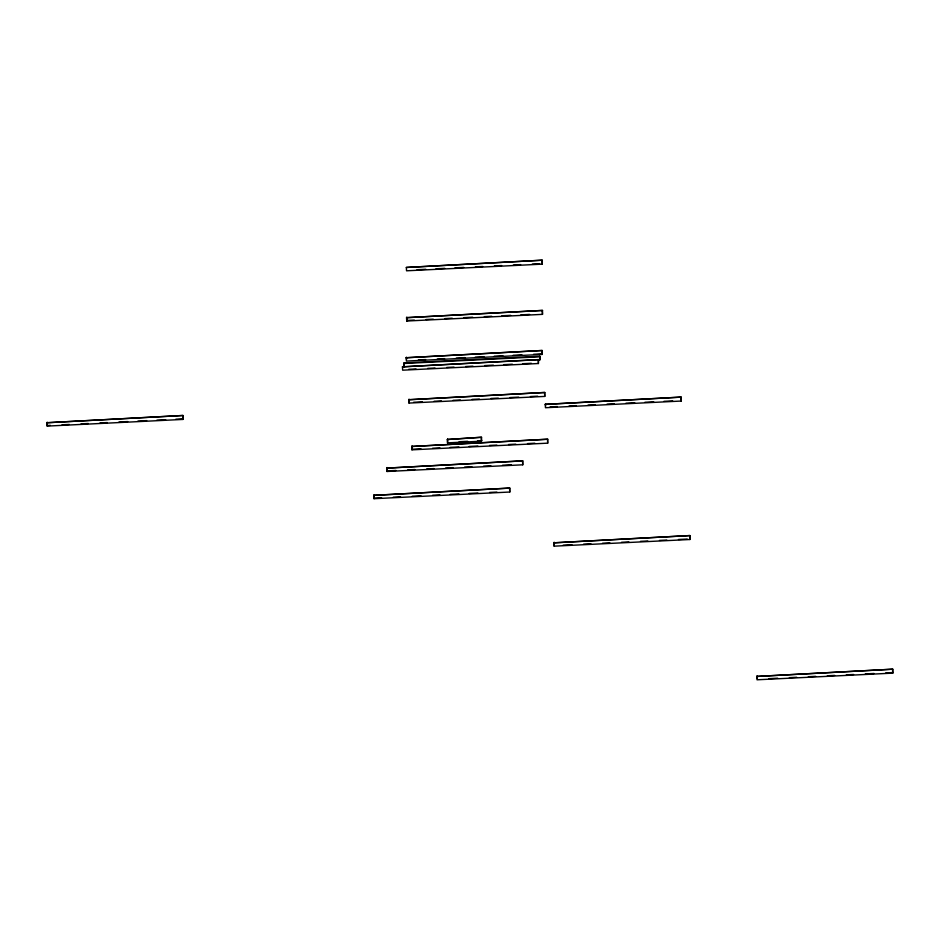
<?xml version="1.0" encoding="UTF-8"?>
<svg xmlns="http://www.w3.org/2000/svg" width="940" height="940" viewBox="0 0 940 940"><rect width="100%" height="100%" fill="white"/><g stroke="black" fill="none" stroke-linecap="round" stroke-linejoin="round"><path stroke-width="1.41" d="M47 422.73L182.971 415.48L182.947 419.428L47.212 426.09L47 422.73L182.971 415.48M47.212 426.09L47.235 422.154M406.339 267.454L542.31 260.204L542.274 264.14L406.55 270.802L406.339 267.454L542.31 260.204M406.538 317.673L542.509 310.423L542.486 314.36L406.75 321.034L406.538 317.673L542.509 310.423M406.75 321.034L406.773 317.086M402.449 366.835L538.42 359.585L538.397 363.522L402.661 370.184L402.449 366.835L540.006 359.597L539.795 356.237L404.059 362.911L404.036 366.847L404.059 362.911M406.186 357.74L542.157 350.491L542.121 354.427L406.397 361.089L406.186 357.74L542.157 350.491M408.818 399.723L544.789 392.474L544.765 396.41L409.029 403.072L408.818 399.723L544.789 392.474M409.029 403.072L409.053 399.136M373.826 495.345L509.797 488.095L509.774 492.031L374.038 498.694L373.826 495.345L509.797 488.095M374.038 498.694L374.061 494.757M386.798 468.12L522.769 460.87L522.746 464.806L387.01 471.481L386.798 468.12L522.769 460.87M387.01 471.481L387.045 467.532M411.755 446.477L547.726 439.227L547.691 443.163L411.967 449.837L411.755 446.477L547.726 439.227M411.967 449.837L411.99 445.889M447.358 439.509L481.538 437.264L481.503 441.201L447.569 442.869L447.358 439.509L481.538 437.264M447.569 442.869L447.605 438.933M538.42 359.585L538.397 363.522M539.76 360.185L539.795 356.237M545.259 404.365L681.23 397.115L681.206 401.051L545.47 407.725L545.259 404.365L681.23 397.115M553.954 542.815L689.925 535.565L689.901 539.501L554.165 546.163L553.954 542.815L689.925 535.565M554.165 546.163L554.189 542.227M756.818 676.448L892.789 669.198L892.765 673.134L757.029 679.796L756.818 676.448L892.789 669.198M417.007 269.721L425.761 269.287M435.972 268.781L444.738 268.358M454.948 267.853L463.702 267.418M475.382 266.854L482.678 266.49M494.358 265.914L501.655 265.562M513.334 264.986L520.631 264.622M532.298 264.058L539.595 263.693M406.985 320.446L414.281 320.082M425.961 319.518L433.258 319.154M444.937 318.578L452.234 318.225M463.913 317.649L472.667 317.215M484.335 316.651L491.644 316.287M501.854 315.781L510.608 315.358M520.831 314.853L529.584 314.418M418.312 359.926L425.609 359.573M437.276 358.998L444.585 358.645M456.253 358.07L465.006 357.635M475.229 357.141L483.983 356.707M494.205 356.201L502.959 355.778M513.17 355.273L521.935 354.838M533.603 354.274L540.899 353.91M403.824 363.486L539.548 356.824M408.736 369.314L416.032 368.962M427.712 368.386L435.009 368.022M446.688 367.458L453.985 367.094M465.664 366.518L472.961 366.165M484.629 365.589L493.394 365.155M503.605 364.661L512.359 364.227M522.581 363.721L531.335 363.298M413.647 402.273L422.401 401.85M434.08 401.274L441.377 400.91M453.056 400.346L460.353 399.982M472.021 399.406L479.329 399.054M490.997 398.478L498.294 398.113M509.974 397.549L518.727 397.115M530.407 396.539L537.704 396.187M47.447 425.503L50.372 425.362M62.04 424.786L69.349 424.434M81.016 423.858L88.313 423.494M99.992 422.918L107.289 422.565M118.969 421.99L127.723 421.566M137.933 421.061L146.699 420.627M156.91 420.133L165.663 419.698M175.886 419.193L183.183 418.841M550.088 406.914L557.385 406.562M569.064 405.986L576.361 405.634M588.04 405.058L595.337 404.694M607.005 404.118L614.302 403.765M625.981 403.19L634.735 402.767M644.957 402.261L653.711 401.827M663.934 401.333L672.688 400.898M459.12 441.73L467.603 441.306M477.497 440.825L481.738 440.613M412.202 449.25L420.956 448.815M432.635 448.239L439.932 447.887M450.154 447.381L458.908 446.958M469.119 446.453L477.884 446.018M489.552 445.443L496.849 445.09M508.528 444.514L515.825 444.162M527.505 443.586L534.801 443.222M387.245 470.893L396.01 470.458M407.678 469.882L414.975 469.53M426.654 468.954L433.951 468.602M445.63 468.026L452.927 467.662M464.607 467.098L471.904 466.734M483.571 466.158L490.868 465.805M502.548 465.23L511.301 464.795M374.273 498.106L381.57 497.754M393.249 497.178L400.546 496.825M412.225 496.25L420.979 495.815M432.659 495.239L439.955 494.887M450.166 494.381L458.931 493.958M469.142 493.453L477.896 493.018M489.576 492.443L496.872 492.09M563.166 545.153L571.92 544.718M583.599 544.143L590.896 543.79M602.564 543.214L609.86 542.862M621.54 542.286L628.837 541.922M640.516 541.346L647.813 540.994M659.492 540.418L666.789 540.065M678.457 539.49L687.222 539.055M768.943 678.645L777.697 678.21M789.377 677.634L796.673 677.282M808.353 676.706L815.65 676.354M827.318 675.778L834.626 675.414M846.294 674.85L853.591 674.485M865.27 673.909L874.024 673.486M885.703 672.911L893 672.547M892.553 669.785L892.765 673.134M757.053 675.86L757.193 678.104M680.995 397.702L681.206 401.051M689.69 536.141L689.901 539.501M542.063 260.779L542.274 264.14M542.274 311.011L542.486 314.36M545.505 403.777L545.647 406.021M541.91 351.066L542.121 354.427M544.554 393.061L544.765 396.41M547.491 439.814L547.691 443.163M522.534 461.458L522.746 464.806M509.562 488.671L509.774 492.031M481.292 437.852L481.503 441.201M406.421 357.153L406.562 359.386M182.736 416.068L182.947 419.428"/></g></svg>
